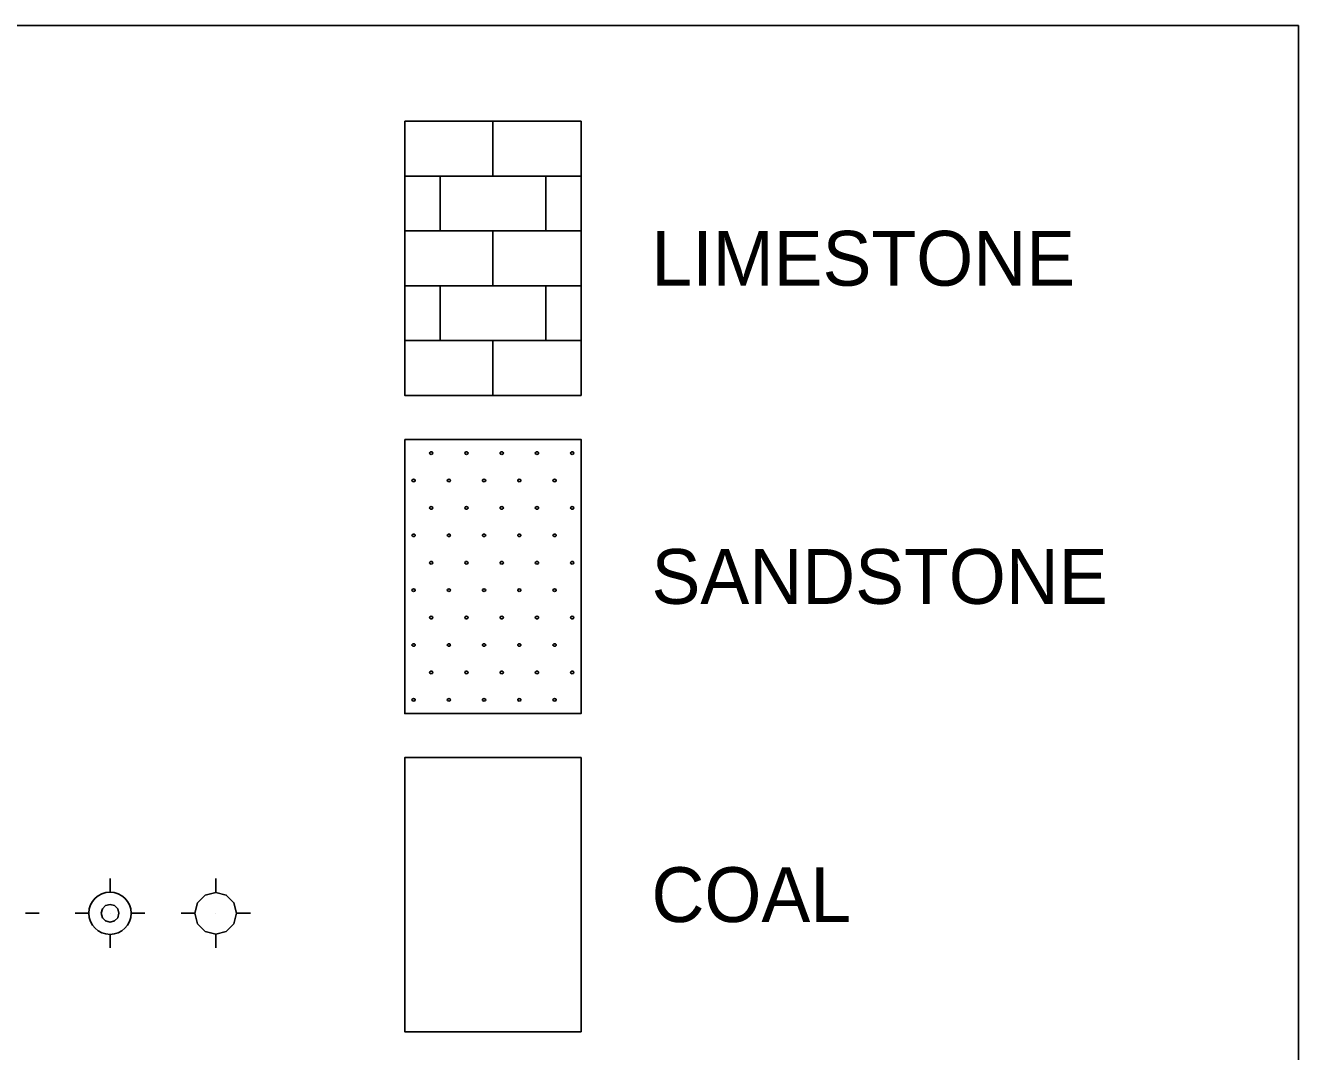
# Model space of a CAD drawing. Extents: x 1007 to 1035.5, y 1000.5 to 1021.5.
# Drawn here: x 1028.28 to 1035.5, y 1015.68 to 1021.5 of the extents above; entities that cross this region are included whole.
import ezdxf

# ---------------------------------------------------------------- set-up
doc = ezdxf.new("R2010")
doc.units = 0
doc.layers.add('Level 1', color=7, linetype='Continuous')

msp = doc.modelspace()

# ---------------------------------------------------------------- linework, layer by layer
at = {"layer": 'Level 1'}
for p, q in [((1007, 1021.5), (1035.5, 1021.5)), ((1035.5, 1021.5), (1035.5, 1000.5)), ((1030.928, 1020.9568), (1030.928, 1020.6457)), ((1030.428, 1020.6457), (1031.428, 1020.6457)), ((1030.628, 1020.6457), (1030.628, 1020.3346)), ((1031.228, 1020.6457), (1031.228, 1020.3346)), ((1030.428, 1020.3346), (1031.428, 1020.3346)), ((1030.928, 1020.3346), (1030.928, 1020.0235)), ((1030.428, 1020.0235), (1031.428, 1020.0235)), ((1030.628, 1020.0235), (1030.628, 1019.7124)), ((1031.228, 1020.0235), (1031.228, 1019.7124)), ((1030.428, 1019.7124), (1031.428, 1019.7124)), ((1030.928, 1019.7124), (1030.928, 1019.4013)), ((1030.578, 1019.0736), (1030.578, 1019.0736)), ((1030.778, 1019.0736), (1030.778, 1019.0736)), ((1030.978, 1019.0736), (1030.978, 1019.0736)), ((1031.178, 1019.0736), (1031.178, 1019.0736)), ((1031.378, 1019.0736), (1031.378, 1019.0736)), ((1030.478, 1018.918), (1030.478, 1018.918)), ((1030.678, 1018.918), (1030.678, 1018.918)), ((1030.878, 1018.918), (1030.878, 1018.918)), ((1031.078, 1018.918), (1031.078, 1018.918)), ((1031.278, 1018.918), (1031.278, 1018.918)), ((1030.578, 1018.7625), (1030.578, 1018.7625)), ((1030.778, 1018.7625), (1030.778, 1018.7625)), ((1030.978, 1018.7625), (1030.978, 1018.7625)), ((1031.178, 1018.7625), (1031.178, 1018.7625)), ((1031.378, 1018.7625), (1031.378, 1018.7625)), ((1030.478, 1018.6069), (1030.478, 1018.6069)), ((1030.678, 1018.6069), (1030.678, 1018.6069)), ((1030.878, 1018.6069), (1030.878, 1018.6069)), ((1031.078, 1018.6069), (1031.078, 1018.6069)), ((1031.278, 1018.6069), (1031.278, 1018.6069)), ((1030.578, 1018.4514), (1030.578, 1018.4514)), ((1030.778, 1018.4514), (1030.778, 1018.4514)), ((1030.978, 1018.4514), (1030.978, 1018.4514)), ((1031.178, 1018.4514), (1031.178, 1018.4514)), ((1031.378, 1018.4514), (1031.378, 1018.4514)), ((1030.478, 1018.2958), (1030.478, 1018.2958)), ((1030.678, 1018.2958), (1030.678, 1018.2958)), ((1030.878, 1018.2958), (1030.878, 1018.2958)), ((1031.078, 1018.2958), (1031.078, 1018.2958)), ((1031.278, 1018.2958), (1031.278, 1018.2958)), ((1030.578, 1018.1403), (1030.578, 1018.1403)), ((1030.778, 1018.1403), (1030.778, 1018.1403)), ((1030.978, 1018.1403), (1030.978, 1018.1403)), ((1031.178, 1018.1403), (1031.178, 1018.1403)), ((1031.378, 1018.1403), (1031.378, 1018.1403)), ((1030.478, 1017.9848), (1030.478, 1017.9848)), ((1030.678, 1017.9848), (1030.678, 1017.9848)), ((1030.878, 1017.9848), (1030.878, 1017.9848)), ((1031.078, 1017.9848), (1031.078, 1017.9848)), ((1031.278, 1017.9848), (1031.278, 1017.9848)), ((1030.578, 1017.8293), (1030.578, 1017.8293)), ((1030.778, 1017.8293), (1030.778, 1017.8293)), ((1030.978, 1017.8293), (1030.978, 1017.8293)), ((1031.178, 1017.8293), (1031.178, 1017.8293)), ((1031.378, 1017.8293), (1031.378, 1017.8293)), ((1030.478, 1017.6737), (1030.478, 1017.6737)), ((1030.678, 1017.6737), (1030.678, 1017.6737)), ((1030.878, 1017.6737), (1030.878, 1017.6737)), ((1031.078, 1017.6737), (1031.078, 1017.6737)), ((1031.278, 1017.6737), (1031.278, 1017.6737)), ((1028.7553, 1016.5828), (1028.7553, 1016.6598)), ((1029.3553, 1016.5828), (1029.3553, 1016.6598)), ((1028.2753, 1016.4628), (1028.3524, 1016.4628)), ((1028.6353, 1016.4628), (1028.5583, 1016.4628)), ((1028.7553, 1016.4628), (1028.7553, 1016.4628)), ((1028.8753, 1016.4628), (1028.9524, 1016.4628)), ((1029.2353, 1016.4628), (1029.1583, 1016.4628)), ((1029.3553, 1016.4628), (1029.3553, 1016.4628)), ((1029.4753, 1016.4628), (1029.5524, 1016.4628)), ((1028.7553, 1016.3428), (1028.7553, 1016.2657)), ((1029.3553, 1016.3428), (1029.3553, 1016.2657))]:
    msp.add_line(p, q, dxfattribs=at)
for points in [[(1030.428, 1020.9568), (1030.428, 1019.4013), (1031.428, 1019.4013), (1031.428, 1020.9568)], [(1030.428, 1019.1513), (1030.428, 1017.5959), (1031.428, 1017.5959), (1031.428, 1019.1513)], [(1030.578, 1019.0663), (1030.5733, 1019.0673), (1030.5698, 1019.0699), (1030.5686, 1019.0736), (1030.5698, 1019.0772), (1030.5733, 1019.0799), (1030.578, 1019.0809), (1030.5827, 1019.0799), (1030.5862, 1019.0772), (1030.5874, 1019.0736), (1030.5862, 1019.0699), (1030.5827, 1019.0673)], [(1030.778, 1019.0663), (1030.7733, 1019.0673), (1030.7698, 1019.0699), (1030.7686, 1019.0736), (1030.7698, 1019.0772), (1030.7733, 1019.0799), (1030.778, 1019.0809), (1030.7827, 1019.0799), (1030.7862, 1019.0772), (1030.7874, 1019.0736), (1030.7862, 1019.0699), (1030.7827, 1019.0673)], [(1030.978, 1019.0663), (1030.9733, 1019.0673), (1030.9698, 1019.0699), (1030.9686, 1019.0736), (1030.9698, 1019.0772), (1030.9733, 1019.0799), (1030.978, 1019.0809), (1030.9827, 1019.0799), (1030.9862, 1019.0772), (1030.9874, 1019.0736), (1030.9862, 1019.0699), (1030.9827, 1019.0673)], [(1031.178, 1019.0663), (1031.1733, 1019.0673), (1031.1698, 1019.0699), (1031.1686, 1019.0736), (1031.1698, 1019.0772), (1031.1733, 1019.0799), (1031.178, 1019.0809), (1031.1827, 1019.0799), (1031.1862, 1019.0772), (1031.1874, 1019.0736), (1031.1862, 1019.0699), (1031.1827, 1019.0673)], [(1031.378, 1019.0663), (1031.3733, 1019.0673), (1031.3698, 1019.0699), (1031.3686, 1019.0736), (1031.3698, 1019.0772), (1031.3733, 1019.0799), (1031.378, 1019.0809), (1031.3827, 1019.0799), (1031.3862, 1019.0772), (1031.3874, 1019.0736), (1031.3862, 1019.0699), (1031.3827, 1019.0673)], [(1030.478, 1018.9107), (1030.4733, 1018.9117), (1030.4698, 1018.9144), (1030.4686, 1018.918), (1030.4698, 1018.9217), (1030.4733, 1018.9243), (1030.478, 1018.9253), (1030.4827, 1018.9243), (1030.4862, 1018.9217), (1030.4874, 1018.918), (1030.4862, 1018.9144), (1030.4827, 1018.9117)], [(1030.678, 1018.9107), (1030.6733, 1018.9117), (1030.6698, 1018.9144), (1030.6686, 1018.918), (1030.6698, 1018.9217), (1030.6733, 1018.9243), (1030.678, 1018.9253), (1030.6827, 1018.9243), (1030.6862, 1018.9217), (1030.6874, 1018.918), (1030.6862, 1018.9144), (1030.6827, 1018.9117)], [(1030.878, 1018.9107), (1030.8733, 1018.9117), (1030.8698, 1018.9144), (1030.8686, 1018.918), (1030.8698, 1018.9217), (1030.8733, 1018.9243), (1030.878, 1018.9253), (1030.8827, 1018.9243), (1030.8862, 1018.9217), (1030.8874, 1018.918), (1030.8862, 1018.9144), (1030.8827, 1018.9117)], [(1031.078, 1018.9107), (1031.0733, 1018.9117), (1031.0698, 1018.9144), (1031.0686, 1018.918), (1031.0698, 1018.9217), (1031.0733, 1018.9243), (1031.078, 1018.9253), (1031.0827, 1018.9243), (1031.0862, 1018.9217), (1031.0874, 1018.918), (1031.0862, 1018.9144), (1031.0827, 1018.9117)], [(1031.278, 1018.9107), (1031.2733, 1018.9117), (1031.2698, 1018.9144), (1031.2686, 1018.918), (1031.2698, 1018.9217), (1031.2733, 1018.9243), (1031.278, 1018.9253), (1031.2827, 1018.9243), (1031.2862, 1018.9217), (1031.2874, 1018.918), (1031.2862, 1018.9144), (1031.2827, 1018.9117)], [(1030.578, 1018.7552), (1030.5733, 1018.7562), (1030.5698, 1018.7588), (1030.5686, 1018.7625), (1030.5698, 1018.7661), (1030.5733, 1018.7688), (1030.578, 1018.7698), (1030.5827, 1018.7688), (1030.5862, 1018.7661), (1030.5874, 1018.7625), (1030.5862, 1018.7588), (1030.5827, 1018.7562)], [(1030.778, 1018.7552), (1030.7733, 1018.7562), (1030.7698, 1018.7588), (1030.7686, 1018.7625), (1030.7698, 1018.7661), (1030.7733, 1018.7688), (1030.778, 1018.7698), (1030.7827, 1018.7688), (1030.7862, 1018.7661), (1030.7874, 1018.7625), (1030.7862, 1018.7588), (1030.7827, 1018.7562)], [(1030.978, 1018.7552), (1030.9733, 1018.7562), (1030.9698, 1018.7588), (1030.9686, 1018.7625), (1030.9698, 1018.7661), (1030.9733, 1018.7688), (1030.978, 1018.7698), (1030.9827, 1018.7688), (1030.9862, 1018.7661), (1030.9874, 1018.7625), (1030.9862, 1018.7588), (1030.9827, 1018.7562)], [(1031.178, 1018.7552), (1031.1733, 1018.7562), (1031.1698, 1018.7588), (1031.1686, 1018.7625), (1031.1698, 1018.7661), (1031.1733, 1018.7688), (1031.178, 1018.7698), (1031.1827, 1018.7688), (1031.1862, 1018.7661), (1031.1874, 1018.7625), (1031.1862, 1018.7588), (1031.1827, 1018.7562)], [(1031.378, 1018.7552), (1031.3733, 1018.7562), (1031.3698, 1018.7588), (1031.3686, 1018.7625), (1031.3698, 1018.7661), (1031.3733, 1018.7688), (1031.378, 1018.7698), (1031.3827, 1018.7688), (1031.3862, 1018.7661), (1031.3874, 1018.7625), (1031.3862, 1018.7588), (1031.3827, 1018.7562)], [(1030.478, 1018.5996), (1030.4733, 1018.6006), (1030.4698, 1018.6033), (1030.4686, 1018.6069), (1030.4698, 1018.6106), (1030.4733, 1018.6133), (1030.478, 1018.6143), (1030.4827, 1018.6133), (1030.4862, 1018.6106), (1030.4874, 1018.6069), (1030.4862, 1018.6033), (1030.4827, 1018.6006)], [(1030.678, 1018.5996), (1030.6733, 1018.6006), (1030.6698, 1018.6033), (1030.6686, 1018.6069), (1030.6698, 1018.6106), (1030.6733, 1018.6133), (1030.678, 1018.6143), (1030.6827, 1018.6133), (1030.6862, 1018.6106), (1030.6874, 1018.6069), (1030.6862, 1018.6033), (1030.6827, 1018.6006)], [(1030.878, 1018.5996), (1030.8733, 1018.6006), (1030.8698, 1018.6033), (1030.8686, 1018.6069), (1030.8698, 1018.6106), (1030.8733, 1018.6133), (1030.878, 1018.6143), (1030.8827, 1018.6133), (1030.8862, 1018.6106), (1030.8874, 1018.6069), (1030.8862, 1018.6033), (1030.8827, 1018.6006)], [(1031.078, 1018.5996), (1031.0733, 1018.6006), (1031.0698, 1018.6033), (1031.0686, 1018.6069), (1031.0698, 1018.6106), (1031.0733, 1018.6133), (1031.078, 1018.6143), (1031.0827, 1018.6133), (1031.0862, 1018.6106), (1031.0874, 1018.6069), (1031.0862, 1018.6033), (1031.0827, 1018.6006)], [(1031.278, 1018.5996), (1031.2733, 1018.6006), (1031.2698, 1018.6033), (1031.2686, 1018.6069), (1031.2698, 1018.6106), (1031.2733, 1018.6133), (1031.278, 1018.6143), (1031.2827, 1018.6133), (1031.2862, 1018.6106), (1031.2874, 1018.6069), (1031.2862, 1018.6033), (1031.2827, 1018.6006)], [(1030.578, 1018.4441), (1030.5733, 1018.4451), (1030.5698, 1018.4478), (1030.5686, 1018.4514), (1030.5698, 1018.455), (1030.5733, 1018.4578), (1030.578, 1018.4588), (1030.5827, 1018.4578), (1030.5862, 1018.455), (1030.5874, 1018.4514), (1030.5862, 1018.4478), (1030.5827, 1018.4451)], [(1030.778, 1018.4441), (1030.7733, 1018.4451), (1030.7698, 1018.4478), (1030.7686, 1018.4514), (1030.7698, 1018.455), (1030.7733, 1018.4578), (1030.778, 1018.4588), (1030.7827, 1018.4578), (1030.7862, 1018.455), (1030.7874, 1018.4514), (1030.7862, 1018.4478), (1030.7827, 1018.4451)], [(1030.978, 1018.4441), (1030.9733, 1018.4451), (1030.9698, 1018.4478), (1030.9686, 1018.4514), (1030.9698, 1018.455), (1030.9733, 1018.4578), (1030.978, 1018.4588), (1030.9827, 1018.4578), (1030.9862, 1018.455), (1030.9874, 1018.4514), (1030.9862, 1018.4478), (1030.9827, 1018.4451)], [(1031.178, 1018.4441), (1031.1733, 1018.4451), (1031.1698, 1018.4478), (1031.1686, 1018.4514), (1031.1698, 1018.455), (1031.1733, 1018.4578), (1031.178, 1018.4588), (1031.1827, 1018.4578), (1031.1862, 1018.455), (1031.1874, 1018.4514), (1031.1862, 1018.4478), (1031.1827, 1018.4451)], [(1031.378, 1018.4441), (1031.3733, 1018.4451), (1031.3698, 1018.4478), (1031.3686, 1018.4514), (1031.3698, 1018.455), (1031.3733, 1018.4578), (1031.378, 1018.4588), (1031.3827, 1018.4578), (1031.3862, 1018.455), (1031.3874, 1018.4514), (1031.3862, 1018.4478), (1031.3827, 1018.4451)], [(1030.478, 1018.2885), (1030.4733, 1018.2895), (1030.4698, 1018.2923), (1030.4686, 1018.2958), (1030.4698, 1018.2995), (1030.4733, 1018.3023), (1030.478, 1018.3032), (1030.4827, 1018.3023), (1030.4862, 1018.2995), (1030.4874, 1018.2958), (1030.4862, 1018.2923), (1030.4827, 1018.2895)], [(1030.678, 1018.2885), (1030.6733, 1018.2895), (1030.6698, 1018.2923), (1030.6686, 1018.2958), (1030.6698, 1018.2995), (1030.6733, 1018.3023), (1030.678, 1018.3032), (1030.6827, 1018.3023), (1030.6862, 1018.2995), (1030.6874, 1018.2958), (1030.6862, 1018.2923), (1030.6827, 1018.2895)], [(1030.878, 1018.2885), (1030.8733, 1018.2895), (1030.8698, 1018.2923), (1030.8686, 1018.2958), (1030.8698, 1018.2995), (1030.8733, 1018.3023), (1030.878, 1018.3032), (1030.8827, 1018.3023), (1030.8862, 1018.2995), (1030.8874, 1018.2958), (1030.8862, 1018.2923), (1030.8827, 1018.2895)], [(1031.078, 1018.2885), (1031.0733, 1018.2895), (1031.0698, 1018.2923), (1031.0686, 1018.2958), (1031.0698, 1018.2995), (1031.0733, 1018.3023), (1031.078, 1018.3032), (1031.0827, 1018.3023), (1031.0862, 1018.2995), (1031.0874, 1018.2958), (1031.0862, 1018.2923), (1031.0827, 1018.2895)], [(1031.278, 1018.2885), (1031.2733, 1018.2895), (1031.2698, 1018.2923), (1031.2686, 1018.2958), (1031.2698, 1018.2995), (1031.2733, 1018.3023), (1031.278, 1018.3032), (1031.2827, 1018.3023), (1031.2862, 1018.2995), (1031.2874, 1018.2958), (1031.2862, 1018.2923), (1031.2827, 1018.2895)], [(1030.578, 1018.133), (1030.5733, 1018.134), (1030.5698, 1018.1367), (1030.5686, 1018.1403), (1030.5698, 1018.1439), (1030.5733, 1018.1467), (1030.578, 1018.1477), (1030.5827, 1018.1467), (1030.5862, 1018.1439), (1030.5874, 1018.1403), (1030.5862, 1018.1367), (1030.5827, 1018.134)], [(1030.778, 1018.133), (1030.7733, 1018.134), (1030.7698, 1018.1367), (1030.7686, 1018.1403), (1030.7698, 1018.1439), (1030.7733, 1018.1467), (1030.778, 1018.1477), (1030.7827, 1018.1467), (1030.7862, 1018.1439), (1030.7874, 1018.1403), (1030.7862, 1018.1367), (1030.7827, 1018.134)], [(1030.978, 1018.133), (1030.9733, 1018.134), (1030.9698, 1018.1367), (1030.9686, 1018.1403), (1030.9698, 1018.1439), (1030.9733, 1018.1467), (1030.978, 1018.1477), (1030.9827, 1018.1467), (1030.9862, 1018.1439), (1030.9874, 1018.1403), (1030.9862, 1018.1367), (1030.9827, 1018.134)], [(1031.178, 1018.133), (1031.1733, 1018.134), (1031.1698, 1018.1367), (1031.1686, 1018.1403), (1031.1698, 1018.1439), (1031.1733, 1018.1467), (1031.178, 1018.1477), (1031.1827, 1018.1467), (1031.1862, 1018.1439), (1031.1874, 1018.1403), (1031.1862, 1018.1367), (1031.1827, 1018.134)], [(1031.378, 1018.133), (1031.3733, 1018.134), (1031.3698, 1018.1367), (1031.3686, 1018.1403), (1031.3698, 1018.1439), (1031.3733, 1018.1467), (1031.378, 1018.1477), (1031.3827, 1018.1467), (1031.3862, 1018.1439), (1031.3874, 1018.1403), (1031.3862, 1018.1367), (1031.3827, 1018.134)], [(1030.478, 1017.9775), (1030.4733, 1017.9784), (1030.4698, 1017.9812), (1030.4686, 1017.9848), (1030.4698, 1017.9884), (1030.4733, 1017.9912), (1030.478, 1017.9921), (1030.4827, 1017.9912), (1030.4862, 1017.9884), (1030.4874, 1017.9848), (1030.4862, 1017.9812), (1030.4827, 1017.9784)], [(1030.678, 1017.9775), (1030.6733, 1017.9784), (1030.6698, 1017.9812), (1030.6686, 1017.9848), (1030.6698, 1017.9884), (1030.6733, 1017.9912), (1030.678, 1017.9921), (1030.6827, 1017.9912), (1030.6862, 1017.9884), (1030.6874, 1017.9848), (1030.6862, 1017.9812), (1030.6827, 1017.9784)], [(1030.878, 1017.9775), (1030.8733, 1017.9784), (1030.8698, 1017.9812), (1030.8686, 1017.9848), (1030.8698, 1017.9884), (1030.8733, 1017.9912), (1030.878, 1017.9921), (1030.8827, 1017.9912), (1030.8862, 1017.9884), (1030.8874, 1017.9848), (1030.8862, 1017.9812), (1030.8827, 1017.9784)], [(1031.078, 1017.9775), (1031.0733, 1017.9784), (1031.0698, 1017.9812), (1031.0686, 1017.9848), (1031.0698, 1017.9884), (1031.0733, 1017.9912), (1031.078, 1017.9921), (1031.0827, 1017.9912), (1031.0862, 1017.9884), (1031.0874, 1017.9848), (1031.0862, 1017.9812), (1031.0827, 1017.9784)], [(1031.278, 1017.9775), (1031.2733, 1017.9784), (1031.2698, 1017.9812), (1031.2686, 1017.9848), (1031.2698, 1017.9884), (1031.2733, 1017.9912), (1031.278, 1017.9921), (1031.2827, 1017.9912), (1031.2862, 1017.9884), (1031.2874, 1017.9848), (1031.2862, 1017.9812), (1031.2827, 1017.9784)], [(1030.578, 1017.8219), (1030.5733, 1017.8229), (1030.5698, 1017.8256), (1030.5686, 1017.8293), (1030.5698, 1017.8328), (1030.5733, 1017.8356), (1030.578, 1017.8366), (1030.5827, 1017.8356), (1030.5862, 1017.8328), (1030.5874, 1017.8293), (1030.5862, 1017.8256), (1030.5827, 1017.8229)], [(1030.778, 1017.8219), (1030.7733, 1017.8229), (1030.7698, 1017.8256), (1030.7686, 1017.8293), (1030.7698, 1017.8328), (1030.7733, 1017.8356), (1030.778, 1017.8366), (1030.7827, 1017.8356), (1030.7862, 1017.8328), (1030.7874, 1017.8293), (1030.7862, 1017.8256), (1030.7827, 1017.8229)], [(1030.978, 1017.8219), (1030.9733, 1017.8229), (1030.9698, 1017.8256), (1030.9686, 1017.8293), (1030.9698, 1017.8328), (1030.9733, 1017.8356), (1030.978, 1017.8366), (1030.9827, 1017.8356), (1030.9862, 1017.8328), (1030.9874, 1017.8293), (1030.9862, 1017.8256), (1030.9827, 1017.8229)], [(1031.178, 1017.8219), (1031.1733, 1017.8229), (1031.1698, 1017.8256), (1031.1686, 1017.8293), (1031.1698, 1017.8328), (1031.1733, 1017.8356), (1031.178, 1017.8366), (1031.1827, 1017.8356), (1031.1862, 1017.8328), (1031.1874, 1017.8293), (1031.1862, 1017.8256), (1031.1827, 1017.8229)], [(1031.378, 1017.8219), (1031.3733, 1017.8229), (1031.3698, 1017.8256), (1031.3686, 1017.8293), (1031.3698, 1017.8328), (1031.3733, 1017.8356), (1031.378, 1017.8366), (1031.3827, 1017.8356), (1031.3862, 1017.8328), (1031.3874, 1017.8293), (1031.3862, 1017.8256), (1031.3827, 1017.8229)], [(1030.478, 1017.6664), (1030.4733, 1017.6673), (1030.4698, 1017.6701), (1030.4686, 1017.6737), (1030.4698, 1017.6773), (1030.4733, 1017.6801), (1030.478, 1017.681), (1030.4827, 1017.6801), (1030.4862, 1017.6773), (1030.4874, 1017.6737), (1030.4862, 1017.6701), (1030.4827, 1017.6673)], [(1030.678, 1017.6664), (1030.6733, 1017.6673), (1030.6698, 1017.6701), (1030.6686, 1017.6737), (1030.6698, 1017.6773), (1030.6733, 1017.6801), (1030.678, 1017.681), (1030.6827, 1017.6801), (1030.6862, 1017.6773), (1030.6874, 1017.6737), (1030.6862, 1017.6701), (1030.6827, 1017.6673)], [(1030.878, 1017.6664), (1030.8733, 1017.6673), (1030.8698, 1017.6701), (1030.8686, 1017.6737), (1030.8698, 1017.6773), (1030.8733, 1017.6801), (1030.878, 1017.681), (1030.8827, 1017.6801), (1030.8862, 1017.6773), (1030.8874, 1017.6737), (1030.8862, 1017.6701), (1030.8827, 1017.6673)], [(1031.078, 1017.6664), (1031.0733, 1017.6673), (1031.0698, 1017.6701), (1031.0686, 1017.6737), (1031.0698, 1017.6773), (1031.0733, 1017.6801), (1031.078, 1017.681), (1031.0827, 1017.6801), (1031.0862, 1017.6773), (1031.0874, 1017.6737), (1031.0862, 1017.6701), (1031.0827, 1017.6673)], [(1031.278, 1017.6664), (1031.2733, 1017.6673), (1031.2698, 1017.6701), (1031.2686, 1017.6737), (1031.2698, 1017.6773), (1031.2733, 1017.6801), (1031.278, 1017.681), (1031.2827, 1017.6801), (1031.2862, 1017.6773), (1031.2874, 1017.6737), (1031.2862, 1017.6701), (1031.2827, 1017.6673)], [(1030.428, 1015.7905), (1030.428, 1017.3459), (1031.428, 1017.3459), (1031.428, 1015.7905)], [(1030.428, 1017.3459), (1030.428, 1015.7905), (1031.428, 1015.7905), (1031.428, 1017.3459)], [(1028.7553, 1016.5131), (1028.7807, 1016.5064), (1028.799, 1016.4881), (1028.8057, 1016.4628), (1028.799, 1016.4374), (1028.7807, 1016.4191), (1028.7553, 1016.4124), (1028.73, 1016.4191), (1028.7117, 1016.4374), (1028.705, 1016.4628), (1028.7117, 1016.4881), (1028.73, 1016.5064)], [(1029.3553, 1016.5813), (1029.4149, 1016.5657), (1029.4583, 1016.5223), (1029.4738, 1016.4628), (1029.4583, 1016.4032), (1029.4149, 1016.3598), (1029.3553, 1016.3443), (1029.2958, 1016.3598), (1029.2524, 1016.4032), (1029.2368, 1016.4628), (1029.2524, 1016.5223), (1029.2958, 1016.5657)]]:
    msp.add_lwpolyline(points, close=True, dxfattribs=at)
msp.add_circle((1028.7553, 1016.4628), 0.12, dxfattribs=at)

# ---------------------------------------------------------------- texts
for s, p in [('LIMESTONE', (1031.828, 1020.0235)), ('SANDSTONE', (1031.828, 1018.2181)), ('COAL', (1031.828, 1016.4127))]:
    msp.add_text(s, height=0.31108, dxfattribs=at).set_placement(p)

doc.saveas('drawing.dxf')
